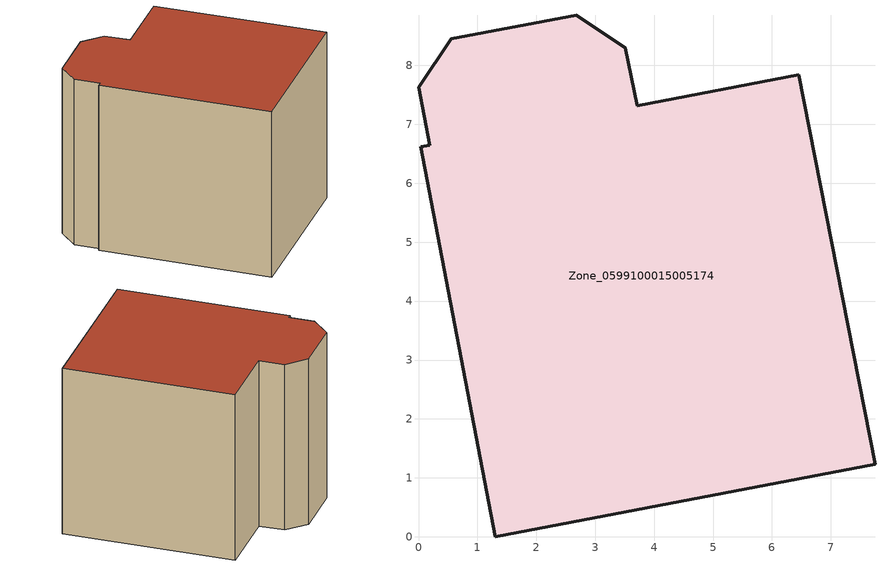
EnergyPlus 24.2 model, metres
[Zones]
Zone_0599100015005174
 floor ground (C_G): 0.04,6.62 0.19,6.65 0,7.63 0.56,8.45 2.68,8.85 3.51,8.3 3.71,7.32 6.46,7.84 7.75,1.23 1.3,0 z0.92
 wall outside (C_F): 7.75,1.23 6.46,7.84 3.71,7.32 3.51,8.3 2.68,8.85 0.56,8.45 0,7.63 0.19,6.65 0.04,6.62 1.3,0 7.75,1.23 z0.92:7.86
 roof outside (C_R): 1.3,0 7.75,1.23 6.46,7.84 3.71,7.32 3.51,8.3 2.68,8.85 0.56,8.45 0,7.63 0.19,6.65 0.04,6.62 z7.86
[BUILDING]
Pand.0599100015005174: North Axis=0; Terrain=City; Loads Convergence Tolerance Value=0.04; Temperature Convergence Tolerance Value=0.4; Solar Distribution=FullExterior; Maximum Number of Warmup Days=25; Minimum Number of Warmup Days=1
[Site:Location]
Rotterdam.The.Hague.AP_ZH_NLD Design_Conditions: Latitude=51.96; Longitude=4.45; Time Zone=1; Elevation=-4.5
[SITE:GROUNDTEMPERATURE:BUILDINGSURFACE]
18, 18, 18, 18, 18, 18, 18, 18, 18, 18, 18, 18
[MATERIAL] Thermal Absorptance=0.9; Solar Absorptance=0.7; Visible Absorptance=0.7
Name | Roughness | Thickness | Conductivity | Density | Specific Heat
G.TC.1946-1964 | MediumSmooth | 0.15 | 1 | 540 | 1210
F.TC.1946-1964 | Rough | 0.3 | 0.857143 | 1920 | 840
R.TC.1946-1964 | MediumRough | 0.2 | 0.235294 | 1500 | 1000
[CONSTRUCTION]
C_G: G.TC.1946-1964
C_F: F.TC.1946-1964
C_R: R.TC.1946-1964
[ZONE]
Zone_0599100015005174: Type=1; Multiplier=1; Ceiling Height=Autocalculate; Volume=Autocalculate; Floor Area=autocalculate; Part of Total Floor Area=Yes
[ZONEINFILTRATION:DESIGNFLOWRATE]
Infil_Zone_0599100015005174: Zone or ZoneList or Space or SpaceList=Zone_0599100015005174; Schedule=AlwaysOn; Design Flow Rate Calculation Method=Flow/Area; Flow Rate per Floor Area=0.003; Constant Term Coefficient=1; Temperature Term Coefficient=0; Velocity Term Coefficient=0; Velocity Squared Term Coefficient=0
[HVACTEMPLATE:ZONE:IDEALLOADSAIRSYSTEM]
Zone_0599100015005174: Maximum Heating Supply Air Temperature=50; Minimum Cooling Supply Air Temperature=13; Maximum Heating Supply Air Humidity Ratio=0.0156; Minimum Cooling Supply Air Humidity Ratio=0.0077; Heating Limit=NoLimit; Cooling Limit=NoLimit; Dehumidification Control Type=ConstantSensibleHeatRatio; Cooling Sensible Heat Ratio=0.7; Dehumidification Setpoint=60; Humidification Control Type=None; Humidification Setpoint=30; Outdoor Air Method=None; Outdoor Air Flow Rate per Person=0.00944; Outdoor Air Flow Rate per Zone Floor Area=0; Outdoor Air Flow Rate per Zone=0; Demand Controlled Ventilation Type=None; Outdoor Air Economizer Type=NoEconomizer; Heat Recovery Type=None; Sensible Heat Recovery Effectiveness=0.7; Latent Heat Recovery Effectiveness=0.65
[ZONECONTROL:THERMOSTAT]
ThermostatControl_Zone_0599100015005174: Zone or ZoneList=Zone_0599100015005174; Control Type Schedule=DualSetpointControlType; Control 1=Thermostat_Zone_0599100015005174; Temperature Difference Between Cutout And Setpoint=0
[THERMOSTATSETPOINT:DUALSETPOINT]
Thermostat_Zone_0599100015005174: Heating Setpoint Temperature Schedule=HeatingSetpoint_Zone_0599100015005174; Cooling Setpoint Temperature Schedule=CoolingSetpoint_Zone_0599100015005174
[SCHEDULE:COMPACT]
HeatingSetpoint_Zone_0599100015005174: Through: 12/31, For: AllDays, Until: 24:00, 21
CoolingSetpoint_Zone_0599100015005174: Through: 12/31, For: AllDays, Until: 24:00, 24
DualSetpointControlType: Through: 12/31, For: AllDays, Until: 24:00, 4
AlwaysOn: Through: 12/31, For: AllDays, Until: 24:00, 1
